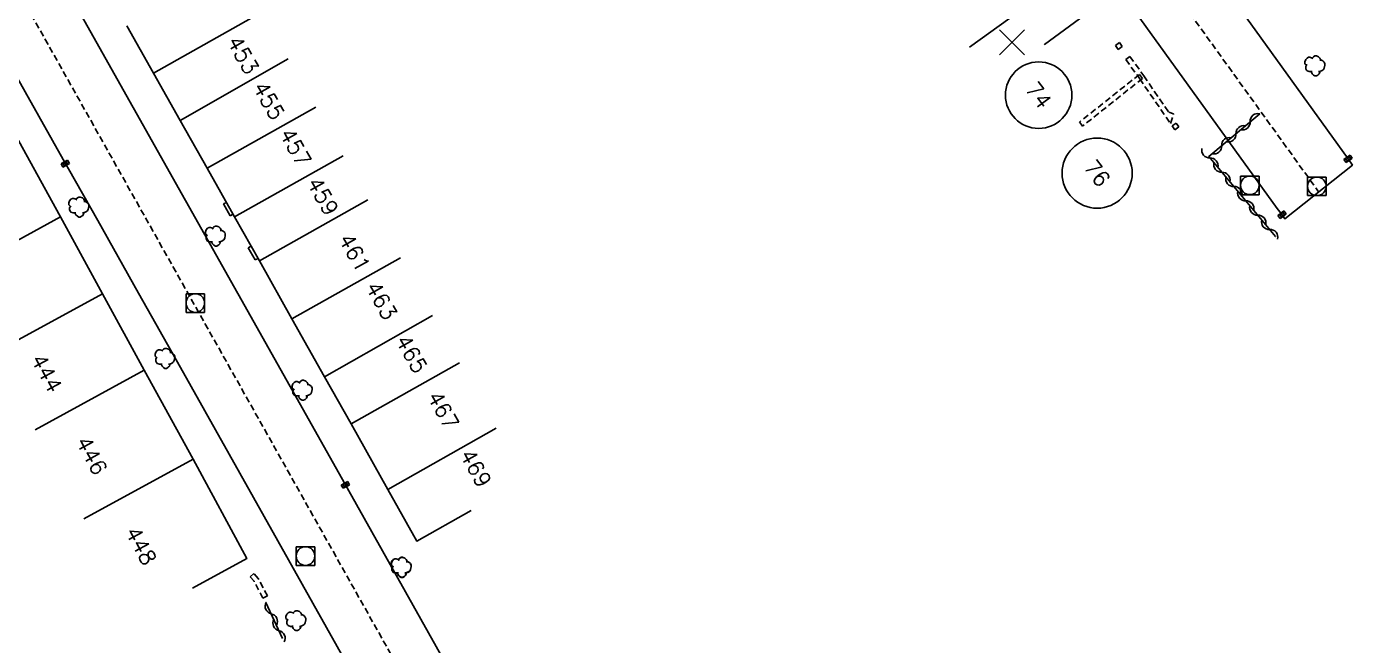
# Model space of a CAD drawing. Header units: millimetres. Extents: x 137000 to 138000, y 128000 to 129000.
# Drawn here: x 137676.5 to 137783.1, y 128850.9 to 128900.6 of the extents above; entities that cross this region are included whole.
import ezdxf
from ezdxf.enums import TextEntityAlignment as Align

# ---------------------------------------------------------------- set-up
doc = ezdxf.new("R2010")
doc.units = ezdxf.units.MM
doc.linetypes.add('DASHED', pattern=[0.75, 0.5, -0.25])
doc.layers.get('0').update_dxf_attribs({"linetype": 'CONTINUOUS'})
for name, color, linetype in [('w0001', 6, 'DASHED'), ('w0008', 7, 'CONTINUOUS'), ('w0100', 7, 'CONTINUOUS'), ('W0105', 7, 'CONTINUOUS'), ('W0112', 1, 'DASHED'), ('w0300', 7, 'CONTINUOUS'), ('w0310', 3, 'CONTINUOUS'), ('w0400', 7, 'CONTINUOUS'), ('w0420', 7, 'CONTINUOUS'), ('w0991', 7, 'CONTINUOUS'), ('W1102', 7, 'CONTINUOUS')]:
    doc.layers.add(name, color=color, linetype=linetype)
doc.styles.get("Standard").update_dxf_attribs({"font": 'romans.shx', "width": 0.85})

# ---------------------------------------------------------------- blocks, each defined once
blk = doc.blocks.new('t310o')
at = {"color": 0, "linetype": 'Continuous'}
for centre, start, end in [((-0.5, 0.38), 216.8699, 323.1304), ((0.5, -0.37), 36.8699, 143.1303)]:
    blk.add_arc(centre, 0.625, start, end, dxfattribs=at)
blk = doc.blocks.new('T300')
for p, q in [((-0.8, 0.51), (-0.86, 0.34)), ((-0.86, 0.34), (-0.86, 0.17)), ((-0.86, 0.17), (-0.74, 0.06)), ((-0.69, 0.63), (-0.8, 0.51)), ((-0.8, -0.06), (-0.74, 0.06)), ((-0.74, 0.06), (-0.69, 0.11)), ((-0.57, 0.69), (-0.69, 0.63)), ((-0.46, 0.69), (-0.57, 0.69)), ((-0.29, 0.63), (-0.46, 0.69)), ((-0.29, 0.63), (-0.17, 0.74)), ((-0.23, 0.57), (-0.29, 0.63)), ((-0.17, 0.74), (-0.06, 0.8)), ((-0.06, 0.8), (0.06, 0.8)), ((0.06, 0.8), (0.23, 0.74)), ((0.23, 0.74), (0.34, 0.63)), ((0.34, 0.63), (0.4, 0.51)), ((0.46, 0.46), (0.34, 0.46)), ((0.4, 0.51), (0.4, 0.46)), ((0.57, 0.4), (0.46, 0.46)), ((0.57, 0.4), (0.69, 0.29)), ((0.69, 0.29), (0.74, 0.17)), ((0.74, 0.06), (0.69, -0.17)), ((0.74, 0.17), (0.74, 0.06)), ((-0.8, -0.17), (-0.8, -0.06)), ((-0.8, -0.23), (-0.8, -0.17)), ((-0.74, -0.34), (-0.8, -0.23)), ((-0.69, -0.4), (-0.74, -0.34)), ((-0.51, -0.46), (-0.69, -0.4)), ((-0.4, -0.46), (-0.51, -0.46)), ((-0.4, -0.46), (-0.34, -0.46)), ((-0.34, -0.46), (-0.34, -0.4)), ((-0.34, -0.51), (-0.34, -0.46)), ((-0.29, -0.63), (-0.34, -0.51)), ((-0.17, -0.74), (-0.29, -0.63)), ((-0.06, -0.8), (-0.17, -0.74)), ((0.06, -0.8), (-0.06, -0.8)), ((0.17, -0.74), (0.06, -0.8)), ((0.23, -0.69), (0.17, -0.74)), ((0.29, -0.46), (0.23, -0.46)), ((0.29, -0.63), (0.23, -0.69)), ((0.46, -0.4), (0.29, -0.46)), ((0.34, -0.51), (0.29, -0.63)), ((0.34, -0.51), (0.34, -0.46)), ((0.57, -0.34), (0.46, -0.4)), ((0.63, -0.29), (0.57, -0.34)), ((0.69, -0.17), (0.63, -0.29))]:
    blk.add_line(p, q)
blk = doc.blocks.new('T400')
for p, q in [((-0.15, 0.3), (0.15, 0.3)), ((-0.15, -0.25), (-0.15, 0.3)), ((-0.15, 0.15), (0.15, 0.15)), ((-0.15, 0), (0.15, 0)), ((0.15, 0.3), (0.15, -0.25)), ((-0.15, -0.15), (0.15, -0.15)), ((-0.15, -0.25), (-0.15, -0.3)), ((-0.15, -0.3), (0.15, -0.3)), ((0.15, -0.3), (0.15, -0.25))]:
    blk.add_line(p, q)
blk = doc.blocks.new('T420')
for p, q in [((0.75, 0.75), (-0.75, 0.75)), ((-0.75, 0.75), (-0.75, -0.75)), ((0.75, 0.75), (0.75, -0.75)), ((0.75, -0.75), (-0.75, -0.75))]:
    blk.add_line(p, q)
blk.add_ellipse((0, 0), major_axis=(-0.53, 0.53), ratio=1, start_param=3.926991, end_param=10.210176)
blk = doc.blocks.new('t991o')
at = {"color": 0, "linetype": 'Continuous'}
for p, q in [((-1, 1), (1, -1)), ((-1, -1), (1, 1))]:
    blk.add_line(p, q, dxfattribs=at)

msp = doc.modelspace()

# ---------------------------------------------------------------- linework, layer by layer
at = {"layer": 'w0001'}
for points in [[(137699.28, 129000), (137703.83, 128993.68), (137713.51, 128980.14), (137723, 128966.96), (137732.32, 128953.98), (137780.38, 128887.35)], [(137725.43, 128627.77), (137717.74, 128645.89), (137715.57, 128653.32), (137713.77, 128662.31), (137712.58, 128671.12), (137711.99, 128678.76), (137711.81, 128686.96), (137712.11, 128694.35), (137712.68, 128700.7), (137715.3, 128716.65), (137718.9, 128734.03), (137723.69, 128756.96), (137728.8, 128781.46), (137730.2, 128788.89), (137730.61, 128795.36), (137729.59, 128803.5), (137727.47, 128810.48), (137723.42, 128818.8), (137717.92, 128828.6), (137673.52, 128907.55), (137664.72, 128923.28), (137635.07, 128975.92)]]:
    msp.add_lwpolyline(points, dxfattribs=at)
at = {"layer": 'w0008'}
for points in [[(137632.03, 128974.18), (137646.12, 128949.15), (137646.46, 128948.55), (137652.5, 128937.83), (137668.92, 128908.66), (137672.82, 128901.69), (137676.39, 128895.39), (137679.67, 128889.53), (137679.86, 128889.21), (137682.22, 128885.04), (137685.49, 128879.19), (137688.86, 128873.22), (137709.29, 128836.86)], [(137729.17, 128952.34), (137777.04, 128886.02), (137777.44, 128885.51), (137777.66, 128885.19), (137783.1, 128889.5), (137782.75, 128890), (137767.59, 128911.05)], [(137726.43, 128820.53), (137702.39, 128863.31), (137702.13, 128863.79), (137676.4, 128909.53)]]:
    msp.add_lwpolyline(points, dxfattribs=at)
at = {"layer": 'w0100'}
for points in [[(137762.37, 128902.15), (137758.33, 128899.2), (137758.33, 128899.2), (137758.33, 128899.2), (137758.33, 128899.2), (137758.33, 128899.2), (137758.33, 128899.2), (137758.33, 128899.2), (137758.33, 128899.2), (137758.33, 128899.2), (137758.33, 128899.2), (137758.33, 128899.2), (137758.33, 128899.2), (137758.33, 128899.2), (137758.33, 128899.2), (137758.33, 128899.2), (137758.33, 128899.2), (137758.33, 128899.2), (137758.33, 128899.2), (137758.33, 128899.2), (137758.33, 128899.2), (137758.33, 128899.2), (137758.33, 128899.2), (137758.33, 128899.2), (137758.33, 128899.2), (137758.33, 128899.2), (137758.33, 128899.2), (137758.33, 128899.2), (137758.33, 128899.2), (137758.33, 128899.2), (137758.33, 128899.2), (137758.33, 128899.2), (137758.33, 128899.2), (137758.33, 128899.2), (137758.33, 128899.2), (137758.33, 128899.2), (137758.33, 128899.2), (137758.33, 128899.2), (137758.33, 128899.2), (137758.33, 128899.2), (137758.33, 128899.2), (137758.33, 128899.2), (137758.33, 128899.2), (137758.33, 128899.2), (137758.33, 128899.2), (137758.33, 128899.2), (137758.33, 128899.2), (137758.33, 128899.2), (137758.33, 128899.2), (137758.33, 128899.2), (137758.33, 128899.2), (137758.33, 128899.2), (137758.33, 128899.2), (137758.33, 128899.2), (137758.33, 128899.2), (137758.33, 128899.2), (137758.33, 128899.2), (137758.33, 128899.2), (137758.33, 128899.2), (137758.33, 128899.2), (137758.33, 128899.2), (137758.33, 128899.2), (137758.33, 128899.2), (137758.33, 128899.2), (137758.33, 128899.2), (137758.33, 128899.2), (137758.33, 128899.2), (137758.33, 128899.2), (137758.33, 128899.2), (137758.33, 128899.2), (137758.33, 128899.2), (137758.33, 128899.2), (137758.33, 128899.2), (137758.33, 128899.2), (137758.33, 128899.2), (137758.33, 128899.2), (137758.33, 128899.2), (137758.33, 128899.2), (137758.33, 128899.2), (137758.33, 128899.2), (137758.33, 128899.2), (137758.33, 128899.2), (137758.33, 128899.2), (137758.33, 128899.2), (137758.33, 128899.2), (137758.33, 128899.2), (137758.33, 128899.2), (137758.33, 128899.2), (137758.33, 128899.2), (137758.33, 128899.2), (137758.33, 128899.2), (137758.33, 128899.2), (137758.33, 128899.2), (137758.33, 128899.2), (137758.33, 128899.2), (137758.33, 128899.2), (137758.33, 128899.2), (137758.33, 128899.2), (137758.33, 128899.2), (137758.33, 128899.2), (137758.33, 128899.2), (137758.33, 128899.2), (137758.33, 128899.2), (137758.33, 128899.2), (137758.33, 128899.2), (137758.33, 128899.2), (137758.33, 128899.2), (137758.33, 128899.2), (137758.33, 128899.2), (137758.33, 128899.2), (137758.33, 128899.2), (137758.33, 128899.2), (137758.33, 128899.2)], [(137712.23, 128861.73), (137707.87, 128859.28), (137705.54, 128863.43), (137702.58, 128868.71), (137700.44, 128872.49), (137697.83, 128877.14), (137695.21, 128881.79), (137693.22, 128885.35), (137691.02, 128889.25), (137688.84, 128893.07), (137686.7, 128896.88), (137684.56, 128900.68)], [(137689.82, 128855.49), (137694.21, 128857.88), (137689.88, 128865.85), (137685.95, 128873.02), (137682.59, 128879.16), (137679.23, 128885.33), (137675.85, 128891.47)]]:
    msp.add_lwpolyline(points, dxfattribs=at)
at = {"layer": 'W0105'}
for p, q in [((137692.56, 128886.5), (137692.33, 128886.37)), ((137692.85, 128885.42), (137692.33, 128886.37)), ((137693.1, 128885.56), (137692.85, 128885.42)), ((137692.85, 128885.42), (137692.85, 128885.42)), ((137694.55, 128882.98), (137694.32, 128882.85)), ((137694.87, 128881.88), (137694.32, 128882.85)), ((137695.1, 128882), (137694.87, 128881.88))]:
    msp.add_line(p, q, dxfattribs=at)
at = {"layer": 'W0112'}
for points in [[(137764.38, 128899.34), (137764.04, 128899.12), (137764.25, 128898.8), (137764.58, 128899.02), (137764.58, 128899.02), (137764.58, 128899.02), (137764.58, 128899.02), (137764.58, 128899.02), (137764.58, 128899.02), (137764.58, 128899.02), (137764.58, 128899.02), (137764.58, 128899.02), (137764.58, 128899.02), (137764.58, 128899.02), (137764.58, 128899.02), (137764.58, 128899.02), (137764.58, 128899.02), (137764.58, 128899.02), (137764.58, 128899.02), (137764.58, 128899.02), (137764.58, 128899.02), (137764.58, 128899.02), (137764.58, 128899.02), (137764.58, 128899.02), (137764.58, 128899.02), (137764.58, 128899.02), (137764.58, 128899.02), (137764.58, 128899.02), (137764.58, 128899.02), (137764.58, 128899.02), (137764.58, 128899.02), (137764.58, 128899.02), (137764.58, 128899.02), (137764.58, 128899.02), (137764.58, 128899.02), (137764.58, 128899.02), (137764.58, 128899.02), (137764.58, 128899.02), (137764.58, 128899.02), (137764.58, 128899.02), (137764.58, 128899.02), (137764.58, 128899.02), (137764.58, 128899.02), (137764.58, 128899.02), (137764.58, 128899.02), (137764.58, 128899.02), (137764.58, 128899.02), (137764.58, 128899.02), (137764.58, 128899.02), (137764.58, 128899.02), (137764.58, 128899.02), (137764.58, 128899.02), (137764.58, 128899.02), (137764.58, 128899.02), (137764.58, 128899.02), (137764.58, 128899.02), (137764.58, 128899.02), (137764.58, 128899.02), (137764.58, 128899.02), (137764.58, 128899.02), (137764.58, 128899.02), (137764.58, 128899.02), (137764.58, 128899.02), (137764.58, 128899.02), (137764.58, 128899.02), (137764.58, 128899.02), (137764.58, 128899.02), (137764.58, 128899.02), (137764.58, 128899.02), (137764.58, 128899.02), (137764.58, 128899.02), (137764.58, 128899.02), (137764.58, 128899.02), (137764.58, 128899.02), (137764.58, 128899.02), (137764.58, 128899.02), (137764.58, 128899.02), (137764.58, 128899.02), (137764.58, 128899.02), (137764.58, 128899.02), (137764.58, 128899.02), (137764.58, 128899.02), (137764.58, 128899.02), (137764.58, 128899.02), (137764.58, 128899.02), (137764.58, 128899.02), (137764.58, 128899.02), (137764.58, 128899.02), (137764.58, 128899.02), (137764.58, 128899.02), (137764.58, 128899.02), (137764.58, 128899.02), (137764.58, 128899.02), (137764.58, 128899.02), (137764.58, 128899.02), (137764.58, 128899.02), (137764.58, 128899.02), (137764.58, 128899.02), (137764.58, 128899.02), (137764.58, 128899.02), (137764.58, 128899.02), (137764.58, 128899.02), (137764.58, 128899.02), (137764.58, 128899.02), (137764.58, 128899.02), (137764.58, 128899.02), (137764.58, 128899.02), (137764.58, 128899.02), (137764.58, 128899.02), (137764.58, 128899.02), (137764.58, 128899.02), (137764.58, 128899.02), (137764.58, 128899.02), (137764.58, 128899.02), (137764.58, 128899.02), (137764.58, 128899.02), (137764.58, 128899.02), (137764.58, 128899.02), (137764.58, 128899.02), (137764.58, 128899.02)], [(137764.38, 128899.34), (137764.58, 128899.02), (137764.58, 128899.02), (137764.58, 128899.02), (137764.58, 128899.02), (137764.58, 128899.02), (137764.58, 128899.02), (137764.58, 128899.02), (137764.58, 128899.02), (137764.58, 128899.02), (137764.58, 128899.02), (137764.58, 128899.02), (137764.58, 128899.02), (137764.58, 128899.02), (137764.58, 128899.02), (137764.58, 128899.02), (137764.58, 128899.02), (137764.58, 128899.02), (137764.58, 128899.02), (137764.58, 128899.02), (137764.58, 128899.02), (137764.58, 128899.02), (137764.58, 128899.02), (137764.58, 128899.02), (137764.58, 128899.02), (137764.58, 128899.02), (137764.58, 128899.02), (137764.58, 128899.02), (137764.58, 128899.02), (137764.58, 128899.02), (137764.58, 128899.02), (137764.58, 128899.02), (137764.58, 128899.02), (137764.58, 128899.02), (137764.58, 128899.02), (137764.58, 128899.02), (137764.58, 128899.02), (137764.58, 128899.02), (137764.58, 128899.02), (137764.58, 128899.02), (137764.58, 128899.02), (137764.58, 128899.02), (137764.58, 128899.02), (137764.58, 128899.02), (137764.58, 128899.02), (137764.58, 128899.02), (137764.58, 128899.02), (137764.58, 128899.02), (137764.58, 128899.02), (137764.58, 128899.02), (137764.58, 128899.02), (137764.58, 128899.02), (137764.58, 128899.02), (137764.58, 128899.02), (137764.58, 128899.02), (137764.58, 128899.02), (137764.58, 128899.02), (137764.58, 128899.02), (137764.58, 128899.02), (137764.58, 128899.02), (137764.58, 128899.02), (137764.58, 128899.02), (137764.58, 128899.02), (137764.58, 128899.02), (137764.58, 128899.02), (137764.58, 128899.02), (137764.58, 128899.02), (137764.58, 128899.02), (137764.58, 128899.02), (137764.58, 128899.02), (137764.58, 128899.02), (137764.58, 128899.02), (137764.58, 128899.02), (137764.58, 128899.02), (137764.58, 128899.02), (137764.58, 128899.02), (137764.58, 128899.02), (137764.58, 128899.02), (137764.58, 128899.02), (137764.58, 128899.02), (137764.58, 128899.02), (137764.58, 128899.02), (137764.58, 128899.02), (137764.58, 128899.02), (137764.58, 128899.02), (137764.58, 128899.02), (137764.58, 128899.02), (137764.58, 128899.02), (137764.58, 128899.02), (137764.58, 128899.02), (137764.58, 128899.02), (137764.58, 128899.02), (137764.58, 128899.02), (137764.58, 128899.02), (137764.58, 128899.02), (137764.58, 128899.02), (137764.58, 128899.02), (137764.58, 128899.02), (137764.58, 128899.02), (137764.58, 128899.02), (137764.58, 128899.02), (137764.58, 128899.02), (137764.58, 128899.02), (137764.58, 128899.02), (137764.58, 128899.02), (137764.58, 128899.02), (137764.58, 128899.02), (137764.58, 128899.02), (137764.58, 128899.02), (137764.58, 128899.02), (137764.58, 128899.02), (137764.58, 128899.02), (137764.58, 128899.02), (137764.58, 128899.02), (137764.58, 128899.02), (137764.58, 128899.02), (137764.58, 128899.02), (137764.58, 128899.02), (137764.58, 128899.02), (137764.58, 128899.02)], [(137765.21, 128898.22), (137764.88, 128897.99), (137765.99, 128896.44), (137768.46, 128892.84), (137768.72, 128893.62), (137768.34, 128893.74), (137768.34, 128893.74), (137768.34, 128893.74), (137768.34, 128893.74), (137768.34, 128893.74), (137768.34, 128893.74), (137768.34, 128893.74), (137768.34, 128893.74), (137768.34, 128893.74), (137768.34, 128893.74), (137768.34, 128893.74), (137768.34, 128893.74), (137768.34, 128893.74), (137768.34, 128893.74), (137768.34, 128893.74), (137768.34, 128893.74), (137768.34, 128893.74), (137768.34, 128893.74), (137768.34, 128893.74), (137768.34, 128893.74), (137768.34, 128893.74), (137768.34, 128893.74), (137768.34, 128893.74), (137768.34, 128893.74), (137768.34, 128893.74), (137768.34, 128893.74), (137768.34, 128893.74), (137768.34, 128893.74), (137768.34, 128893.74), (137768.34, 128893.74), (137768.34, 128893.74), (137768.34, 128893.74), (137768.34, 128893.74), (137768.34, 128893.74), (137768.34, 128893.74), (137768.34, 128893.74), (137768.34, 128893.74), (137768.34, 128893.74), (137768.34, 128893.74), (137768.34, 128893.74), (137768.34, 128893.74), (137768.34, 128893.74), (137768.34, 128893.74), (137768.34, 128893.74), (137768.34, 128893.74), (137768.34, 128893.74), (137768.34, 128893.74), (137768.34, 128893.74), (137768.34, 128893.74), (137768.34, 128893.74), (137768.34, 128893.74), (137768.34, 128893.74), (137768.34, 128893.74), (137768.34, 128893.74), (137768.34, 128893.74), (137768.34, 128893.74), (137768.34, 128893.74), (137768.34, 128893.74), (137768.34, 128893.74), (137768.34, 128893.74), (137768.34, 128893.74), (137768.34, 128893.74), (137768.34, 128893.74), (137768.34, 128893.74), (137768.34, 128893.74), (137768.34, 128893.74), (137768.34, 128893.74), (137768.34, 128893.74), (137768.34, 128893.74), (137768.34, 128893.74), (137768.34, 128893.74), (137768.34, 128893.74), (137768.34, 128893.74), (137768.34, 128893.74), (137768.34, 128893.74), (137768.34, 128893.74), (137768.34, 128893.74), (137768.34, 128893.74), (137768.34, 128893.74), (137768.34, 128893.74), (137768.34, 128893.74), (137768.34, 128893.74), (137768.34, 128893.74), (137768.34, 128893.74), (137768.34, 128893.74), (137768.34, 128893.74), (137768.34, 128893.74), (137768.34, 128893.74), (137768.34, 128893.74), (137768.34, 128893.74), (137768.34, 128893.74), (137768.34, 128893.74), (137768.34, 128893.74), (137768.34, 128893.74), (137768.34, 128893.74), (137768.34, 128893.74), (137768.34, 128893.74), (137768.34, 128893.74), (137768.34, 128893.74), (137768.34, 128893.74), (137768.34, 128893.74), (137768.34, 128893.74), (137768.34, 128893.74), (137768.34, 128893.74), (137768.34, 128893.74), (137768.34, 128893.74), (137768.34, 128893.74), (137768.34, 128893.74), (137768.34, 128893.74), (137768.34, 128893.74), (137768.34, 128893.74), (137768.34, 128893.74), (137768.34, 128893.74), (137768.34, 128893.74), (137768.34, 128893.74)], [(137765.21, 128898.22), (137766.32, 128896.67), (137768.33, 128893.74), (137768.34, 128893.74), (137768.34, 128893.74), (137768.34, 128893.74), (137768.34, 128893.74), (137768.34, 128893.74), (137768.34, 128893.74), (137768.34, 128893.74), (137768.34, 128893.74), (137768.34, 128893.74), (137768.34, 128893.74), (137768.34, 128893.74), (137768.34, 128893.74), (137768.34, 128893.74), (137768.34, 128893.74), (137768.34, 128893.74), (137768.34, 128893.74), (137768.34, 128893.74), (137768.34, 128893.74), (137768.34, 128893.74), (137768.34, 128893.74), (137768.34, 128893.74), (137768.34, 128893.74), (137768.34, 128893.74), (137768.34, 128893.74), (137768.34, 128893.74), (137768.34, 128893.74), (137768.34, 128893.74), (137768.34, 128893.74), (137768.34, 128893.74), (137768.34, 128893.74), (137768.34, 128893.74), (137768.34, 128893.74), (137768.34, 128893.74), (137768.34, 128893.74), (137768.34, 128893.74), (137768.34, 128893.74), (137768.34, 128893.74), (137768.34, 128893.74), (137768.34, 128893.74), (137768.34, 128893.74), (137768.34, 128893.74), (137768.34, 128893.74), (137768.34, 128893.74), (137768.34, 128893.74), (137768.34, 128893.74), (137768.34, 128893.74), (137768.34, 128893.74), (137768.34, 128893.74), (137768.34, 128893.74), (137768.34, 128893.74), (137768.34, 128893.74), (137768.34, 128893.74), (137768.34, 128893.74), (137768.34, 128893.74), (137768.34, 128893.74), (137768.34, 128893.74), (137768.34, 128893.74), (137768.34, 128893.74), (137768.34, 128893.74), (137768.34, 128893.74), (137768.34, 128893.74), (137768.34, 128893.74), (137768.34, 128893.74), (137768.34, 128893.74), (137768.34, 128893.74), (137768.34, 128893.74), (137768.34, 128893.74), (137768.34, 128893.74), (137768.34, 128893.74), (137768.34, 128893.74), (137768.34, 128893.74), (137768.34, 128893.74), (137768.34, 128893.74), (137768.34, 128893.74), (137768.34, 128893.74), (137768.34, 128893.74), (137768.34, 128893.74), (137768.34, 128893.74), (137768.34, 128893.74), (137768.34, 128893.74), (137768.34, 128893.74), (137768.34, 128893.74), (137768.34, 128893.74), (137768.34, 128893.74), (137768.34, 128893.74), (137768.34, 128893.74), (137768.34, 128893.74), (137768.34, 128893.74), (137768.34, 128893.74), (137768.34, 128893.74), (137768.34, 128893.74), (137768.34, 128893.74), (137768.34, 128893.74), (137768.34, 128893.74), (137768.34, 128893.74), (137768.34, 128893.74), (137768.34, 128893.74), (137768.34, 128893.74), (137768.34, 128893.74), (137768.34, 128893.74), (137768.34, 128893.74), (137768.34, 128893.74), (137768.34, 128893.74), (137768.34, 128893.74), (137768.34, 128893.74), (137768.34, 128893.74), (137768.34, 128893.74), (137768.34, 128893.74), (137768.34, 128893.74), (137768.34, 128893.74), (137768.34, 128893.74), (137768.34, 128893.74), (137768.34, 128893.74), (137768.34, 128893.74), (137768.34, 128893.74), (137768.34, 128893.74), (137768.34, 128893.74)], [(137765.97, 128896.78), (137761.15, 128892.95), (137761.28, 128892.79), (137761.28, 128892.79), (137761.28, 128892.79), (137761.28, 128892.79), (137761.28, 128892.79), (137761.28, 128892.79), (137761.28, 128892.79), (137761.28, 128892.79), (137761.28, 128892.79), (137761.28, 128892.79), (137761.28, 128892.79), (137761.28, 128892.79), (137761.28, 128892.79), (137761.28, 128892.79), (137761.28, 128892.79), (137761.28, 128892.79), (137761.28, 128892.79), (137761.28, 128892.79), (137761.28, 128892.79), (137761.28, 128892.79), (137761.28, 128892.79), (137761.28, 128892.79), (137761.28, 128892.79), (137761.28, 128892.79), (137761.28, 128892.79), (137761.28, 128892.79), (137761.28, 128892.79), (137761.28, 128892.79), (137761.28, 128892.79), (137761.28, 128892.79), (137761.28, 128892.79), (137761.28, 128892.79), (137761.28, 128892.79), (137761.28, 128892.79), (137761.28, 128892.79), (137761.28, 128892.79), (137761.28, 128892.79), (137761.28, 128892.79), (137761.28, 128892.79), (137761.28, 128892.79), (137761.28, 128892.79), (137761.28, 128892.79), (137761.28, 128892.79), (137761.28, 128892.79), (137761.28, 128892.79), (137761.28, 128892.79), (137761.28, 128892.79), (137761.28, 128892.79), (137761.28, 128892.79), (137761.28, 128892.79), (137761.28, 128892.79), (137761.28, 128892.79), (137761.28, 128892.79), (137761.28, 128892.79), (137761.28, 128892.79), (137761.28, 128892.79), (137761.28, 128892.79), (137761.28, 128892.79), (137761.28, 128892.79), (137761.28, 128892.79), (137761.28, 128892.79), (137761.28, 128892.79), (137761.28, 128892.79), (137761.28, 128892.79), (137761.28, 128892.79), (137761.28, 128892.79), (137761.28, 128892.79), (137761.28, 128892.79), (137761.28, 128892.79), (137761.28, 128892.79), (137761.28, 128892.79), (137761.28, 128892.79), (137761.28, 128892.79), (137761.28, 128892.79), (137761.28, 128892.79), (137761.28, 128892.79), (137761.28, 128892.79), (137761.28, 128892.79), (137761.28, 128892.79), (137761.28, 128892.79), (137761.28, 128892.79), (137761.28, 128892.79), (137761.28, 128892.79), (137761.28, 128892.79), (137761.28, 128892.79), (137761.28, 128892.79), (137761.28, 128892.79), (137761.28, 128892.79), (137761.28, 128892.79), (137761.28, 128892.79), (137761.28, 128892.79), (137761.28, 128892.79), (137761.28, 128892.79), (137761.28, 128892.79), (137761.28, 128892.79), (137761.28, 128892.79), (137761.28, 128892.79), (137761.28, 128892.79), (137761.28, 128892.79), (137761.28, 128892.79), (137761.28, 128892.79), (137761.28, 128892.79), (137761.28, 128892.79), (137761.28, 128892.79), (137761.28, 128892.79), (137761.28, 128892.79), (137761.28, 128892.79), (137761.28, 128892.79), (137761.28, 128892.79), (137761.28, 128892.79), (137761.28, 128892.79), (137761.28, 128892.79), (137761.28, 128892.79), (137761.28, 128892.79), (137761.28, 128892.79), (137761.28, 128892.79), (137761.28, 128892.79), (137761.28, 128892.79)], [(137765.97, 128896.78), (137766.22, 128896.47), (137761.4, 128892.63), (137761.28, 128892.79), (137761.28, 128892.79), (137761.28, 128892.79), (137761.28, 128892.79), (137761.28, 128892.79), (137761.28, 128892.79), (137761.28, 128892.79), (137761.28, 128892.79), (137761.28, 128892.79), (137761.28, 128892.79), (137761.28, 128892.79), (137761.28, 128892.79), (137761.28, 128892.79), (137761.28, 128892.79), (137761.28, 128892.79), (137761.28, 128892.79), (137761.28, 128892.79), (137761.28, 128892.79), (137761.28, 128892.79), (137761.28, 128892.79), (137761.28, 128892.79), (137761.28, 128892.79), (137761.28, 128892.79), (137761.28, 128892.79), (137761.28, 128892.79), (137761.28, 128892.79), (137761.28, 128892.79), (137761.28, 128892.79), (137761.28, 128892.79), (137761.28, 128892.79), (137761.28, 128892.79), (137761.28, 128892.79), (137761.28, 128892.79), (137761.28, 128892.79), (137761.28, 128892.79), (137761.28, 128892.79), (137761.28, 128892.79), (137761.28, 128892.79), (137761.28, 128892.79), (137761.28, 128892.79), (137761.28, 128892.79), (137761.28, 128892.79), (137761.28, 128892.79), (137761.28, 128892.79), (137761.28, 128892.79), (137761.28, 128892.79), (137761.28, 128892.79), (137761.28, 128892.79), (137761.28, 128892.79), (137761.28, 128892.79), (137761.28, 128892.79), (137761.28, 128892.79), (137761.28, 128892.79), (137761.28, 128892.79), (137761.28, 128892.79), (137761.28, 128892.79), (137761.28, 128892.79), (137761.28, 128892.79), (137761.28, 128892.79), (137761.28, 128892.79), (137761.28, 128892.79), (137761.28, 128892.79), (137761.28, 128892.79), (137761.28, 128892.79), (137761.28, 128892.79), (137761.28, 128892.79), (137761.28, 128892.79), (137761.28, 128892.79), (137761.28, 128892.79), (137761.28, 128892.79), (137761.28, 128892.79), (137761.28, 128892.79), (137761.28, 128892.79), (137761.28, 128892.79), (137761.28, 128892.79), (137761.28, 128892.79), (137761.28, 128892.79), (137761.28, 128892.79), (137761.28, 128892.79), (137761.28, 128892.79), (137761.28, 128892.79), (137761.28, 128892.79), (137761.28, 128892.79), (137761.28, 128892.79), (137761.28, 128892.79), (137761.28, 128892.79), (137761.28, 128892.79), (137761.28, 128892.79), (137761.28, 128892.79), (137761.28, 128892.79), (137761.28, 128892.79), (137761.28, 128892.79), (137761.28, 128892.79), (137761.28, 128892.79), (137761.28, 128892.79), (137761.28, 128892.79), (137761.28, 128892.79), (137761.28, 128892.79), (137761.28, 128892.79), (137761.28, 128892.79), (137761.28, 128892.79), (137761.28, 128892.79), (137761.28, 128892.79), (137761.28, 128892.79), (137761.28, 128892.79), (137761.28, 128892.79), (137761.28, 128892.79), (137761.28, 128892.79), (137761.28, 128892.79), (137761.28, 128892.79), (137761.28, 128892.79), (137761.28, 128892.79), (137761.28, 128892.79), (137761.28, 128892.79), (137761.28, 128892.79), (137761.28, 128892.79), (137761.28, 128892.79)], [(137768.92, 128892.88), (137768.6, 128892.65), (137768.82, 128892.33), (137769.15, 128892.57), (137769.15, 128892.57), (137769.15, 128892.57), (137769.15, 128892.57), (137769.15, 128892.57), (137769.15, 128892.57), (137769.15, 128892.57), (137769.15, 128892.57), (137769.15, 128892.57), (137769.15, 128892.57), (137769.15, 128892.57), (137769.15, 128892.57), (137769.15, 128892.57), (137769.15, 128892.57), (137769.15, 128892.57), (137769.15, 128892.57), (137769.15, 128892.57), (137769.15, 128892.57), (137769.15, 128892.57), (137769.15, 128892.57), (137769.15, 128892.57), (137769.15, 128892.57), (137769.15, 128892.57), (137769.15, 128892.57), (137769.15, 128892.57), (137769.15, 128892.57), (137769.15, 128892.57), (137769.15, 128892.57), (137769.15, 128892.57), (137769.15, 128892.57), (137769.15, 128892.57), (137769.15, 128892.57), (137769.15, 128892.57), (137769.15, 128892.57), (137769.15, 128892.57), (137769.15, 128892.57), (137769.15, 128892.57), (137769.15, 128892.57), (137769.15, 128892.57), (137769.15, 128892.57), (137769.15, 128892.57), (137769.15, 128892.57), (137769.15, 128892.57), (137769.15, 128892.57), (137769.15, 128892.57), (137769.15, 128892.57), (137769.15, 128892.57), (137769.15, 128892.57), (137769.15, 128892.57), (137769.15, 128892.57), (137769.15, 128892.57), (137769.15, 128892.57), (137769.15, 128892.57), (137769.15, 128892.57), (137769.15, 128892.57), (137769.15, 128892.57), (137769.15, 128892.57), (137769.15, 128892.57), (137769.15, 128892.57), (137769.15, 128892.57), (137769.15, 128892.57), (137769.15, 128892.57), (137769.15, 128892.57), (137769.15, 128892.57), (137769.15, 128892.57), (137769.15, 128892.57), (137769.15, 128892.57), (137769.15, 128892.57), (137769.15, 128892.57), (137769.15, 128892.57), (137769.15, 128892.57), (137769.15, 128892.57), (137769.15, 128892.57), (137769.15, 128892.57), (137769.15, 128892.57), (137769.15, 128892.57), (137769.15, 128892.57), (137769.15, 128892.57), (137769.15, 128892.57), (137769.15, 128892.57), (137769.15, 128892.57), (137769.15, 128892.57), (137769.15, 128892.57), (137769.15, 128892.57), (137769.15, 128892.57), (137769.15, 128892.57), (137769.15, 128892.57), (137769.15, 128892.57), (137769.15, 128892.57), (137769.15, 128892.57), (137769.15, 128892.57), (137769.15, 128892.57), (137769.15, 128892.57), (137769.15, 128892.57), (137769.15, 128892.57), (137769.15, 128892.57), (137769.15, 128892.57), (137769.15, 128892.57), (137769.15, 128892.57), (137769.15, 128892.57), (137769.15, 128892.57), (137769.15, 128892.57), (137769.15, 128892.57), (137769.15, 128892.57), (137769.15, 128892.57), (137769.15, 128892.57), (137769.15, 128892.57), (137769.15, 128892.57), (137769.15, 128892.57), (137769.15, 128892.57), (137769.15, 128892.57), (137769.15, 128892.57), (137769.15, 128892.57), (137769.15, 128892.57), (137769.15, 128892.57), (137769.15, 128892.57), (137769.15, 128892.57)], [(137768.92, 128892.88), (137769.15, 128892.57), (137769.15, 128892.57), (137769.15, 128892.57), (137769.15, 128892.57), (137769.15, 128892.57), (137769.15, 128892.57), (137769.15, 128892.57), (137769.15, 128892.57), (137769.15, 128892.57), (137769.15, 128892.57), (137769.15, 128892.57), (137769.15, 128892.57), (137769.15, 128892.57), (137769.15, 128892.57), (137769.15, 128892.57), (137769.15, 128892.57), (137769.15, 128892.57), (137769.15, 128892.57), (137769.15, 128892.57), (137769.15, 128892.57), (137769.15, 128892.57), (137769.15, 128892.57), (137769.15, 128892.57), (137769.15, 128892.57), (137769.15, 128892.57), (137769.15, 128892.57), (137769.15, 128892.57), (137769.15, 128892.57), (137769.15, 128892.57), (137769.15, 128892.57), (137769.15, 128892.57), (137769.15, 128892.57), (137769.15, 128892.57), (137769.15, 128892.57), (137769.15, 128892.57), (137769.15, 128892.57), (137769.15, 128892.57), (137769.15, 128892.57), (137769.15, 128892.57), (137769.15, 128892.57), (137769.15, 128892.57), (137769.15, 128892.57), (137769.15, 128892.57), (137769.15, 128892.57), (137769.15, 128892.57), (137769.15, 128892.57), (137769.15, 128892.57), (137769.15, 128892.57), (137769.15, 128892.57), (137769.15, 128892.57), (137769.15, 128892.57), (137769.15, 128892.57), (137769.15, 128892.57), (137769.15, 128892.57), (137769.15, 128892.57), (137769.15, 128892.57), (137769.15, 128892.57), (137769.15, 128892.57), (137769.15, 128892.57), (137769.15, 128892.57), (137769.15, 128892.57), (137769.15, 128892.57), (137769.15, 128892.57), (137769.15, 128892.57), (137769.15, 128892.57), (137769.15, 128892.57), (137769.15, 128892.57), (137769.15, 128892.57), (137769.15, 128892.57), (137769.15, 128892.57), (137769.15, 128892.57), (137769.15, 128892.57), (137769.15, 128892.57), (137769.15, 128892.57), (137769.15, 128892.57), (137769.15, 128892.57), (137769.15, 128892.57), (137769.15, 128892.57), (137769.15, 128892.57), (137769.15, 128892.57), (137769.15, 128892.57), (137769.15, 128892.57), (137769.15, 128892.57), (137769.15, 128892.57), (137769.15, 128892.57), (137769.15, 128892.57), (137769.15, 128892.57), (137769.15, 128892.57), (137769.15, 128892.57), (137769.15, 128892.57), (137769.15, 128892.57), (137769.15, 128892.57), (137769.15, 128892.57), (137769.15, 128892.57), (137769.15, 128892.57), (137769.15, 128892.57), (137769.15, 128892.57), (137769.15, 128892.57), (137769.15, 128892.57), (137769.15, 128892.57), (137769.15, 128892.57), (137769.15, 128892.57), (137769.15, 128892.57), (137769.15, 128892.57), (137769.15, 128892.57), (137769.15, 128892.57), (137769.15, 128892.57), (137769.15, 128892.57), (137769.15, 128892.57), (137769.15, 128892.57), (137769.15, 128892.57), (137769.15, 128892.57), (137769.15, 128892.57), (137769.15, 128892.57), (137769.15, 128892.57), (137769.15, 128892.57), (137769.15, 128892.57), (137769.15, 128892.57), (137769.15, 128892.57)], [(137695.86, 128854.86), (137695.5, 128854.68), (137694.78, 128856.04), (137694.47, 128856.39), (137694.77, 128856.66), (137694.77, 128856.66), (137694.77, 128856.66), (137694.77, 128856.66), (137694.77, 128856.66), (137694.77, 128856.66), (137694.77, 128856.66), (137694.77, 128856.66), (137694.77, 128856.66), (137694.77, 128856.66), (137694.77, 128856.66), (137694.77, 128856.66), (137694.77, 128856.66), (137694.77, 128856.66), (137694.77, 128856.66), (137694.77, 128856.66), (137694.77, 128856.66), (137694.77, 128856.66), (137694.77, 128856.66), (137694.77, 128856.66), (137694.77, 128856.66), (137694.77, 128856.66), (137694.77, 128856.66), (137694.77, 128856.66), (137694.77, 128856.66), (137694.77, 128856.66), (137694.77, 128856.66), (137694.77, 128856.66), (137694.77, 128856.66), (137694.77, 128856.66), (137694.77, 128856.66), (137694.77, 128856.66), (137694.77, 128856.66), (137694.77, 128856.66), (137694.77, 128856.66), (137694.77, 128856.66), (137694.77, 128856.66), (137694.77, 128856.66), (137694.77, 128856.66), (137694.77, 128856.66), (137694.77, 128856.66), (137694.77, 128856.66), (137694.77, 128856.66), (137694.77, 128856.66), (137694.77, 128856.66), (137694.77, 128856.66), (137694.77, 128856.66), (137694.77, 128856.66), (137694.77, 128856.66), (137694.77, 128856.66), (137694.77, 128856.66), (137694.77, 128856.66), (137694.77, 128856.66), (137694.77, 128856.66), (137694.77, 128856.66), (137694.77, 128856.66), (137694.77, 128856.66), (137694.77, 128856.66), (137694.77, 128856.66), (137694.77, 128856.66), (137694.77, 128856.66), (137694.77, 128856.66), (137694.77, 128856.66), (137694.77, 128856.66), (137694.77, 128856.66), (137694.77, 128856.66), (137694.77, 128856.66), (137694.77, 128856.66), (137694.77, 128856.66), (137694.77, 128856.66), (137694.77, 128856.66), (137694.77, 128856.66), (137694.77, 128856.66), (137694.77, 128856.66), (137694.77, 128856.66), (137694.77, 128856.66), (137694.77, 128856.66), (137694.77, 128856.66), (137694.77, 128856.66), (137694.77, 128856.66), (137694.77, 128856.66), (137694.77, 128856.66), (137694.77, 128856.66), (137694.77, 128856.66), (137694.77, 128856.66), (137694.77, 128856.66), (137694.77, 128856.66), (137694.77, 128856.66), (137694.77, 128856.66), (137694.77, 128856.66), (137694.77, 128856.66), (137694.77, 128856.66), (137694.77, 128856.66), (137694.77, 128856.66), (137694.77, 128856.66), (137694.77, 128856.66), (137694.77, 128856.66), (137694.77, 128856.66), (137694.77, 128856.66), (137694.77, 128856.66), (137694.77, 128856.66), (137694.77, 128856.66), (137694.77, 128856.66), (137694.77, 128856.66), (137694.77, 128856.66), (137694.77, 128856.66), (137694.77, 128856.66), (137694.77, 128856.66), (137694.77, 128856.66), (137694.77, 128856.66), (137694.77, 128856.66), (137694.77, 128856.66), (137694.77, 128856.66), (137694.77, 128856.66), (137694.77, 128856.66), (137694.77, 128856.66)], [(137695.86, 128854.86), (137695.11, 128856.27), (137694.77, 128856.66), (137694.77, 128856.66), (137694.77, 128856.66), (137694.77, 128856.66), (137694.77, 128856.66), (137694.77, 128856.66), (137694.77, 128856.66), (137694.77, 128856.66), (137694.77, 128856.66), (137694.77, 128856.66), (137694.77, 128856.66), (137694.77, 128856.66), (137694.77, 128856.66), (137694.77, 128856.66), (137694.77, 128856.66), (137694.77, 128856.66), (137694.77, 128856.66), (137694.77, 128856.66), (137694.77, 128856.66), (137694.77, 128856.66), (137694.77, 128856.66), (137694.77, 128856.66), (137694.77, 128856.66), (137694.77, 128856.66), (137694.77, 128856.66), (137694.77, 128856.66), (137694.77, 128856.66), (137694.77, 128856.66), (137694.77, 128856.66), (137694.77, 128856.66), (137694.77, 128856.66), (137694.77, 128856.66), (137694.77, 128856.66), (137694.77, 128856.66), (137694.77, 128856.66), (137694.77, 128856.66), (137694.77, 128856.66), (137694.77, 128856.66), (137694.77, 128856.66), (137694.77, 128856.66), (137694.77, 128856.66), (137694.77, 128856.66), (137694.77, 128856.66), (137694.77, 128856.66), (137694.77, 128856.66), (137694.77, 128856.66), (137694.77, 128856.66), (137694.77, 128856.66), (137694.77, 128856.66), (137694.77, 128856.66), (137694.77, 128856.66), (137694.77, 128856.66), (137694.77, 128856.66), (137694.77, 128856.66), (137694.77, 128856.66), (137694.77, 128856.66), (137694.77, 128856.66), (137694.77, 128856.66), (137694.77, 128856.66), (137694.77, 128856.66), (137694.77, 128856.66), (137694.77, 128856.66), (137694.77, 128856.66), (137694.77, 128856.66), (137694.77, 128856.66), (137694.77, 128856.66), (137694.77, 128856.66), (137694.77, 128856.66), (137694.77, 128856.66), (137694.77, 128856.66), (137694.77, 128856.66), (137694.77, 128856.66), (137694.77, 128856.66), (137694.77, 128856.66), (137694.77, 128856.66), (137694.77, 128856.66), (137694.77, 128856.66), (137694.77, 128856.66), (137694.77, 128856.66), (137694.77, 128856.66), (137694.77, 128856.66), (137694.77, 128856.66), (137694.77, 128856.66), (137694.77, 128856.66), (137694.77, 128856.66), (137694.77, 128856.66), (137694.77, 128856.66), (137694.77, 128856.66), (137694.77, 128856.66), (137694.77, 128856.66), (137694.77, 128856.66), (137694.77, 128856.66), (137694.77, 128856.66), (137694.77, 128856.66), (137694.77, 128856.66), (137694.77, 128856.66), (137694.77, 128856.66), (137694.77, 128856.66), (137694.77, 128856.66), (137694.77, 128856.66), (137694.77, 128856.66), (137694.77, 128856.66), (137694.77, 128856.66), (137694.77, 128856.66), (137694.77, 128856.66), (137694.77, 128856.66), (137694.77, 128856.66), (137694.77, 128856.66), (137694.77, 128856.66), (137694.77, 128856.66), (137694.77, 128856.66), (137694.77, 128856.66), (137694.77, 128856.66), (137694.77, 128856.66), (137694.77, 128856.66), (137694.77, 128856.66), (137694.77, 128856.66), (137694.77, 128856.66)]]:
    msp.add_lwpolyline(points, dxfattribs=at)
at = {"layer": 'w0310'}
for points in [[(137775.64, 128893.63), (137771.54, 128890.18), (137776.92, 128883.75), (137776.92, 128883.75), (137776.92, 128883.75), (137776.92, 128883.75), (137776.92, 128883.75), (137776.92, 128883.75), (137776.92, 128883.75), (137776.92, 128883.75), (137776.92, 128883.75), (137776.92, 128883.75), (137776.92, 128883.75), (137776.92, 128883.75), (137776.92, 128883.75), (137776.92, 128883.75), (137776.92, 128883.75), (137776.92, 128883.75), (137776.92, 128883.75), (137776.92, 128883.75), (137776.92, 128883.75), (137776.92, 128883.75), (137776.92, 128883.75), (137776.92, 128883.75), (137776.92, 128883.75), (137776.92, 128883.75), (137776.92, 128883.75), (137776.92, 128883.75), (137776.92, 128883.75), (137776.92, 128883.75), (137776.92, 128883.75), (137776.92, 128883.75), (137776.92, 128883.75), (137776.92, 128883.75), (137776.92, 128883.75), (137776.92, 128883.75), (137776.92, 128883.75), (137776.92, 128883.75), (137776.92, 128883.75), (137776.92, 128883.75), (137776.92, 128883.75), (137776.92, 128883.75), (137776.92, 128883.75), (137776.92, 128883.75), (137776.92, 128883.75), (137776.92, 128883.75), (137776.92, 128883.75), (137776.92, 128883.75), (137776.92, 128883.75), (137776.92, 128883.75), (137776.92, 128883.75), (137776.92, 128883.75), (137776.92, 128883.75), (137776.92, 128883.75), (137776.92, 128883.75), (137776.92, 128883.75), (137776.92, 128883.75), (137776.92, 128883.75), (137776.92, 128883.75), (137776.92, 128883.75), (137776.92, 128883.75), (137776.92, 128883.75), (137776.92, 128883.75), (137776.92, 128883.75), (137776.92, 128883.75), (137776.92, 128883.75), (137776.92, 128883.75), (137776.92, 128883.75), (137776.92, 128883.75), (137776.92, 128883.75), (137776.92, 128883.75), (137776.92, 128883.75), (137776.92, 128883.75), (137776.92, 128883.75), (137776.92, 128883.75), (137776.92, 128883.75), (137776.92, 128883.75), (137776.92, 128883.75), (137776.92, 128883.75), (137776.92, 128883.75), (137776.92, 128883.75), (137776.92, 128883.75), (137776.92, 128883.75), (137776.92, 128883.75), (137776.92, 128883.75), (137776.92, 128883.75), (137776.92, 128883.75), (137776.92, 128883.75), (137776.92, 128883.75), (137776.92, 128883.75), (137776.92, 128883.75), (137776.92, 128883.75), (137776.92, 128883.75), (137776.92, 128883.75), (137776.92, 128883.75), (137776.92, 128883.75), (137776.92, 128883.75), (137776.92, 128883.75), (137776.92, 128883.75), (137776.92, 128883.75), (137776.92, 128883.75)], [(137776.92, 128883.75), (137776.92, 128883.75), (137776.92, 128883.75), (137776.92, 128883.75), (137776.92, 128883.75), (137776.92, 128883.75), (137776.92, 128883.75), (137776.92, 128883.75), (137776.92, 128883.75), (137776.92, 128883.75), (137776.92, 128883.75), (137776.92, 128883.75), (137776.92, 128883.75), (137776.92, 128883.75), (137776.92, 128883.75), (137776.92, 128883.75), (137776.92, 128883.75), (137776.92, 128883.75), (137776.92, 128883.75), (137776.92, 128883.75)], [(137695.74, 128854.34), (137695.74, 128854.34), (137695.74, 128854.34), (137695.74, 128854.34), (137695.74, 128854.34), (137695.74, 128854.34), (137695.74, 128854.34), (137695.74, 128854.34), (137695.74, 128854.34), (137695.74, 128854.34), (137695.74, 128854.34), (137695.74, 128854.34), (137695.74, 128854.34), (137695.74, 128854.34), (137695.74, 128854.34), (137695.74, 128854.34), (137695.74, 128854.34), (137695.74, 128854.34), (137695.74, 128854.34), (137697.08, 128851.44)], [(137695.74, 128854.34), (137695.74, 128854.34), (137695.74, 128854.34), (137695.74, 128854.34), (137695.74, 128854.34), (137695.74, 128854.34), (137695.74, 128854.34), (137695.74, 128854.34), (137695.74, 128854.34), (137695.74, 128854.34), (137695.74, 128854.34), (137695.74, 128854.34), (137695.74, 128854.34), (137695.74, 128854.34), (137695.74, 128854.34), (137695.74, 128854.34), (137695.74, 128854.34), (137695.74, 128854.34), (137695.74, 128854.34), (137695.74, 128854.34), (137695.74, 128854.34), (137695.74, 128854.34), (137695.74, 128854.34), (137695.74, 128854.34), (137695.74, 128854.34), (137695.74, 128854.34), (137695.74, 128854.34), (137695.74, 128854.34), (137695.74, 128854.34), (137695.74, 128854.34), (137695.74, 128854.34), (137695.74, 128854.34), (137695.74, 128854.34), (137695.74, 128854.34), (137695.74, 128854.34), (137695.74, 128854.34), (137695.74, 128854.34), (137695.74, 128854.34), (137695.74, 128854.34), (137695.74, 128854.34), (137695.74, 128854.34), (137695.74, 128854.34), (137695.74, 128854.34), (137695.74, 128854.34), (137695.74, 128854.34), (137695.74, 128854.34), (137695.74, 128854.34), (137695.74, 128854.34), (137695.74, 128854.34), (137695.74, 128854.34), (137695.74, 128854.34), (137695.74, 128854.34), (137695.74, 128854.34), (137695.74, 128854.34), (137695.74, 128854.34), (137695.74, 128854.34), (137695.74, 128854.34), (137695.74, 128854.34), (137695.74, 128854.34), (137695.74, 128854.34), (137695.74, 128854.34), (137695.74, 128854.34), (137695.74, 128854.34), (137695.74, 128854.34), (137695.74, 128854.34), (137695.74, 128854.34), (137695.74, 128854.34), (137695.74, 128854.34), (137695.74, 128854.34), (137695.74, 128854.34), (137695.74, 128854.34), (137695.74, 128854.34), (137695.74, 128854.34), (137695.74, 128854.34), (137695.74, 128854.34), (137695.74, 128854.34), (137695.74, 128854.34), (137695.74, 128854.34), (137695.74, 128854.34), (137695.74, 128854.34), (137695.74, 128854.34), (137695.74, 128854.34), (137695.74, 128854.34), (137695.74, 128854.34), (137695.74, 128854.34), (137695.74, 128854.34), (137695.74, 128854.34), (137695.74, 128854.34), (137695.74, 128854.34), (137695.74, 128854.34), (137695.74, 128854.34), (137695.74, 128854.34), (137695.74, 128854.34), (137695.74, 128854.34), (137695.74, 128854.34), (137695.74, 128854.34), (137695.74, 128854.34), (137695.74, 128854.34), (137695.74, 128854.34), (137695.74, 128854.34), (137695.74, 128854.34)]]:
    msp.add_lwpolyline(points, dxfattribs=at)
at = {"layer": 'W1102'}
for p, q in [((137760.42, 128904.83), (137752.3, 128898.98)), ((137686.7, 128896.88), (137695.41, 128901.79)), ((137688.84, 128893.07), (137697.53, 128898.03)), ((137691.02, 128889.25), (137699.74, 128894.15)), ((137693.22, 128885.35), (137701.94, 128890.24)), ((137695.21, 128881.79), (137703.93, 128886.7)), ((137679.23, 128885.33), (137670.45, 128880.54)), ((137697.83, 128877.14), (137706.55, 128882.03)), ((137682.59, 128879.16), (137673.82, 128874.36)), ((137700.44, 128872.49), (137709.14, 128877.42)), ((137702.58, 128868.71), (137711.3, 128873.6)), ((137685.95, 128873.02), (137677.18, 128868.22)), ((137705.54, 128863.43), (137714.25, 128868.34)), ((137689.88, 128865.85), (137681.09, 128861.07))]:
    msp.add_line(p, q, dxfattribs=at)
for centre, radius in [((137757.87, 128895.12), 2.67), ((137762.57, 128888.85), 2.82)]:
    msp.add_circle(centre, radius, dxfattribs=at)

# ---------------------------------------------------------------- block references
at = {"layer": 'w0300'}
for p in [(137780.14, 128897.47), (137680.75, 128886.12), (137691.73, 128883.79), (137687.68, 128873.96), (137698.71, 128871.4), (137706.67, 128857.17), (137706.68, 128857.15), (137698.21, 128852.88)]:
    msp.add_blockref('T300', p, dxfattribs=at)
at = {"layer": 'w0310'}
for p, rotation in [((137774.87, 128892.99), 220.0835390928946), ((137773.73, 128892.02), 220.0835390928946), ((137772.58, 128891.06), 220.0835390928946), ((137771.63, 128890.07), 309.8896068825034), ((137772.6, 128888.92), 309.8896068825034), ((137773.56, 128887.77), 309.8896068825034), ((137774.52, 128886.62), 309.8896068825034), ((137775.48, 128885.47), 309.8896068825034), ((137776.44, 128884.32), 309.8896068825034), ((137696.16, 128853.43), 294.8351435423014), ((137696.79, 128852.07), 294.8351435423014)]:
    msp.add_blockref('t310o', p, dxfattribs=dict(at, rotation=rotation))
at = {"layer": 'w0400'}
for p, rotation in [((137782.75, 128890), 125.2487102174894), ((137679.6, 128889.61), 299.901466582893), ((137777.44, 128885.51), 307.7594540614564), ((137702.13, 128863.79), 118.3445865767895)]:
    msp.add_blockref('T400', p, dxfattribs=dict(at, rotation=rotation))
at = {"layer": 'w0420'}
for p in [(137774.85, 128887.87), (137780.24, 128887.79), (137690.06, 128878.41), (137698.92, 128858.07)]:
    msp.add_blockref('T420', p, dxfattribs=at)
at = {"layer": 'w0991'}
msp.add_blockref('t991o', (137755.73, 128899.37), dxfattribs=at)

# ---------------------------------------------------------------- texts
for s, rotation, p in [('453', 299.3932, (137693.9, 128898.35)), ('455', 299.7109, (137695.98, 128894.68)), ('74', 306.8297, (137757.87, 128895.12)), ('457', 299.3331, (137698.11, 128890.93)), ('76', 306.8302, (137762.57, 128888.85)), ('459', 299.3126, (137700.32, 128887)), ('461', 299.3414, (137702.87, 128882.46)), ('463', 299.2857, (137705.03, 128878.61)), ('465', 299.5679, (137707.45, 128874.32)), ('444', 298.7005, (137678.11, 128872.78)), ('467', 299.275, (137709.99, 128869.8)), ('446', 298.685, (137681.73, 128866.15)), ('469', 299.361, (137712.61, 128865.14)), ('448', 298.5363, (137685.69, 128858.9))]:
    msp.add_text(s, height=1.25, rotation=rotation, dxfattribs=at).set_placement(p, align=Align.MIDDLE)

doc.saveas('drawing.dxf')
